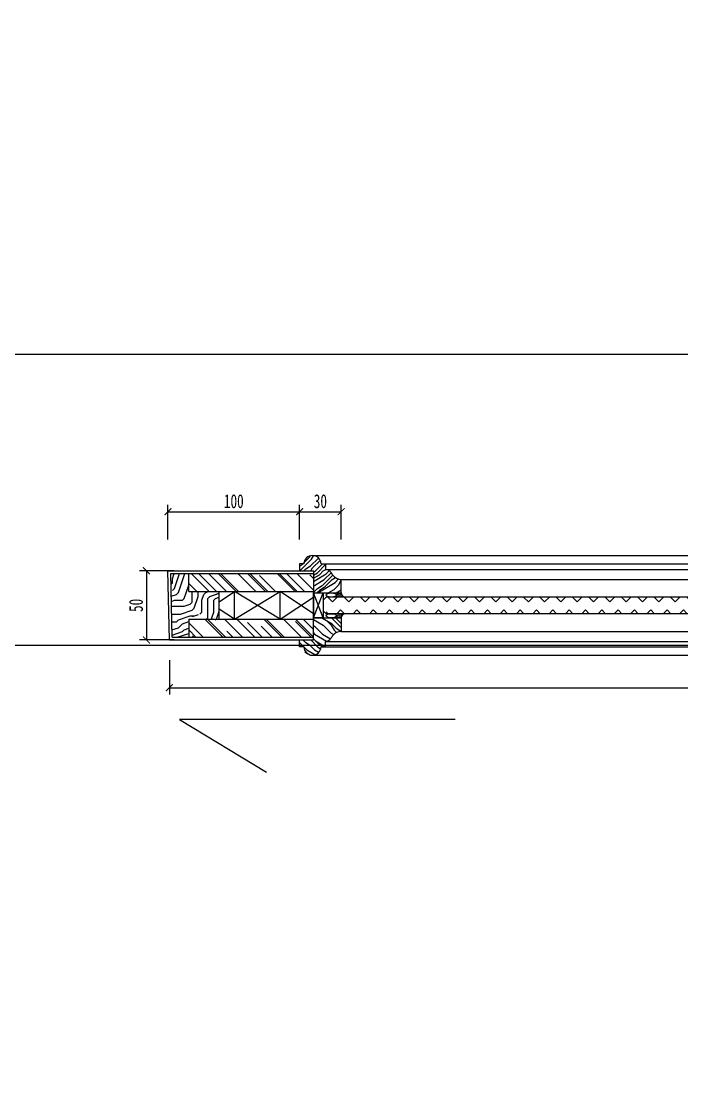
# Model space of a CAD drawing. Header units: millimetres. Extents: x 51249 to 2766742, y -599687 to -1280.
# Drawn here: x 78616 to 79092, y -129925 to -129155 of the extents above; entities that cross this region are included whole.
import ezdxf

# ---------------------------------------------------------------- set-up
doc = ezdxf.new("R2010")
doc.units = ezdxf.units.MM
doc.header["$LTSCALE"] = 10
doc.header["$PDMODE"] = 3
doc.linetypes.add('AUDIT_D_050706142524-0', pattern=[0])
for name, color, linetype in [('05', 8, 'Continuous'), ('1-LIGHT', 136, 'Continuous'), ('2-NORM', 3, 'Continuous'), ('8', 8, 'Continuous'), ('D-Detail(节点图层)', 134, 'Continuous'), ('HATCH', 9, 'Continuous'), ('IDT-HATCH', 250, 'AUDIT_D_050706142524-0'), ('IRC-18Norm', 30, 'Continuous'), ('P-门', 2, 'Continuous'), ('PM-WALL', 2, 'Continuous'), ('PUB_DIM', 8, 'Continuous'), ('W-尺寸', 5, 'Continuous')]:
    doc.layers.add(name, color=color, linetype=linetype)
doc.styles.add('DIM', font='SimSun.ttf', dxfattribs={"width": 0.7})
doc.dimstyles.new('25', dxfattribs={"dimscale": 25, "dimtxt": 2, "dimasz": 1, "dimexe": 1, "dimexo": 1, "dimgap": 0.5, "dimtad": 1, "dimdec": 0, "dimzin": 0, "dimdsep": 46, "dimtxsty": 'DIM', "dimblk": 'ARCHTICK', "dimcen": 0, "dimclrd": 5, "dimclre": 5, "dimclrt": 35, "dimadec": 0, "dimazin": 0, "dimtfac": 0.5, "dimtdec": 0, "dimtix": 1, "dimtmove": 2, "dimatfit": 2, "dimldrblk": 'A', "dimfxl": 0, "dimtolj": 1, "dimtzin": 0, "dimlwd": -1, "dimlwe": -1, "dimarcsym": 0})
doc.dimstyles.new('5', dxfattribs={"dimscale": 5, "dimtxt": 2, "dimasz": 1, "dimexe": 1, "dimexo": 1, "dimgap": 0.5, "dimtad": 1, "dimdec": 0, "dimrnd": 5, "dimzin": 0, "dimdsep": 46, "dimtxsty": 'DIM', "dimblk": 'ARCHTICK', "dimcen": 0, "dimclrd": 5, "dimclre": 5, "dimclrt": 35, "dimadec": 0, "dimazin": 0, "dimtfac": 0.5, "dimtdec": 0, "dimtix": 1, "dimtmove": 2, "dimatfit": 2, "dimldrblk": 'A', "dimfxl": 0, "dimtolj": 1, "dimtzin": 0, "dimlwd": -1, "dimlwe": -1, "dimarcsym": 0})

# ---------------------------------------------------------------- blocks, each defined once
blk = doc.blocks.new('A$C313A41CB')
at = {"ltscale": 0.15}
h = blk.add_hatch(dxfattribs=at)
h.set_pattern_fill('AR-SAND', color=251, scale=0.01, style=0)
h.set_pattern_definition([(37.50000000000001, (117.9757182648609, 46.99999954707164), (-0.01600031295984046, 0.4894132373293424), [0, -0.38608, 0, -0.4318, 0, -0.41275]), (7.499999999999999, (117.9757182648609, 46.99999954707164), (0.4495232831380027, 0.7168251005683542), [0, -0.20828, 0, -0.34798, 0, -0.13335]), (327.5, (117.6632982648589, 46.99999954707164), (0.790992370241458, 0.001437184678545762), [0, -0.1269999999999997, 0, -0.4571999999999993, 0, -0.5968999999999987]), (317.5, (117.6632982648589, 46.99999954707164), (0.7635564524722972, 0.2229293232572163), [0, -0.0635, 0, -0.29972, 0, -0.3429])])
h.paths.add_polyline_path([(117.9757182648609, 49.99999954708619), (119.0937650519627, 49.93384265211353), (120.418720211921, 49.65034685115097), (121.183839897305, 49.3074261649017), (121.4706432008825, 49.09450348276005), (121.6433838052617, 48.90164864544931), (121.7823883357632, 48.49999954708619), (121.7430784806929, 48.28498875381774), (121.5653652509354, 48.00076256690954), (121.2760956802231, 47.75253354517918), (120.9417464434082, 47.55977323843399), (120.5102847311646, 47.38083423816715), (120.2421978879138, 47.29485198305338), (119.9457352712197, 47.21649028608226), (119.5965319999959, 47.14276127675839), (119.3647719487344, 47.10342943621799), (119.0031857469876, 47.05567222683749), (118.6654824868747, 47.02482982756919), (118.0380402032461, 46.99999954708619), (128.0513051344897, 46.99999954707164), (127.1434057918523, 47.14067816191528), (126.3462678002106, 47.53163010779826), (125.9299847909278, 47.87867920352437), (125.6652879026806, 48.18150517821778), (125.429747696151, 48.54142606674577), (125.2213875995658, 49.00422510196222), (125.114606547897, 49.38697311081341), (125.066167155499, 49.70175259176176), (125.0513051344897, 49.99999954707164)])
h = blk.add_hatch(dxfattribs=at)
h.set_pattern_fill('AR-SAND', color=251, scale=0.01, style=0)
h.set_pattern_definition([(322.5, (117.9757182648609, 34.99999954710074), (-0.01600031295984046, -0.4894132373293424), [0, -0.38608, 0, -0.4318, 0, -0.41275]), (352.5, (117.9757182648609, 34.99999954710074), (0.4495232831380027, -0.7168251005683542), [0, -0.20828, 0, -0.34798, 0, -0.13335]), (32.50000000000002, (117.6632982648589, 34.99999954710074), (0.790992370241458, -0.001437184678545762), [0, -0.127, 0, -0.4572, 0, -0.5969]), (42.50000000000001, (117.6632982648589, 34.99999954710074), (0.7635564524722972, -0.2229293232572163), [0, -0.06349999999999999, 0, -0.2997199999999999, 0, -0.3428999999999999])])
h.paths.add_polyline_path([(117.9757182648609, 31.99999954708619), (119.0937650519627, 32.06615644205885), (120.418720211921, 32.34965224302141), (121.183839897305, 32.69257292927068), (121.4706432008825, 32.90549561141233), (121.6433838052617, 33.09835044872307), (121.7823883357632, 33.49999954708619), (121.7430784806929, 33.71501034035464), (121.5653652509354, 33.99923652726284), (121.2760956802231, 34.2474655489932), (120.9417464434082, 34.44022585573839), (120.5102847311646, 34.61916485600523), (120.2421978879138, 34.705147111119), (119.9457352712197, 34.78350880809012), (119.5965319999959, 34.85723781741399), (119.3647719487344, 34.89656965795439), (119.0031857469876, 34.94432686733489), (118.6654824868747, 34.97516926660319), (118.0380402032461, 34.99999954708619), (128.0513051344897, 34.99999954710074), (127.1434057918523, 34.85932093225711), (126.3462678002106, 34.46836898637412), (125.9299847909278, 34.12131989064801), (125.6652879026806, 33.8184939159546), (125.429747696151, 33.45857302742661), (125.2213875995658, 32.99577399221016), (125.114606547897, 32.61302598335897), (125.066167155499, 32.29824650241062), (125.0513051344897, 31.99999954710074)])
at = {"layer": '2-NORM'}
h = blk.add_hatch(dxfattribs=at)
h.set_pattern_fill('木纹01', color=251, scale=10, angle=225, style=0)
h.set_pattern_definition([(45.00000000000001, (-187106.4355044861, 57015.18512035388), (-2.5e-15, 56.5685424949238), [2, -38]), (45.00000000000001, (-187129.0629214842, 56998.21455760537), (-2.5e-15, 56.5685424949238), [4, -36]), (45.00000000000001, (-187112.0923587357, 57018.01354747858), (-2.5e-15, 56.5685424949238), [2, -38]), (45.00000000000001, (-187131.8913486088, 57003.87141185488), (-2.5e-15, 56.5685424949238), [2, -38]), (45.00000000000001, (-187116.3349994227, 57022.25618816569), (-2.5e-15, 56.5685424949238), [2, -38]), (45.00000000000001, (-187133.3055621712, 57008.11405254198), (-2.5e-15, 56.5685424949238), [2, -38]), (45.00000000000001, (-187119.1634265475, 57025.08461529047), (-2.5e-15, 56.5685424949238), [2, -38]), (45.00000000000001, (-187137.5482028584, 57012.35669322909), (-2.5e-15, 56.5685424949238), [2, -22, 2, -14]), (45.00000000000001, (-187140.3766299831, 57015.18512035388), (-2.5e-15, 56.5685424949238), [4, -20, 2, -14]), (45.00000000000001, (-187146.0334842326, 57018.01354747858), (-2.5e-15, 56.5685424949238), [2, -6, 2, -16, 2, -12]), (45.00000000000001, (-187150.2761249197, 57019.42776104098), (-2.5e-15, 56.5685424949238), [2, -8, 4, -26]), (45.00000000000001, (-187133.3055621712, 57039.22675091418), (-2.5e-15, 56.5685424949238), [2, -38]), (45.00000000000001, (-187153.1045520445, 57022.25618816569), (-2.5e-15, 56.5685424949238), [2, -10, 2, -26]), (90, (-187129.0629214842, 56992.55770335588), (-28.28427124800001, 28.28427124800001), [5.656839999999999, -50.91170248]), (90, (-187105.0212909238, 57016.59933391618), (-28.28427124800001, 28.28427124800001), [11.313708, -45.25483448]), (90, (-187119.1634265475, 57030.74146953998), (-28.28427124800001, 28.28427124800001), [2.828399999999999, -53.74014248]), (90, (-187146.0334842326, 57009.52826610437), (-28.28427124800001, 28.28427124800001), [8.48528, -48.08326248]), (90, (-187121.9918536723, 57033.56989666467), (-28.28427124800001, 28.28427124800001), [14.142136, -42.42640648]), (90, (-187126.2344943594, 57037.81253735187), (-28.28427124800001, 28.28427124800001), [8.48528, -48.08326248]), (7.016709298534877e-15, (-187134.7197757336, 57034.98411022707), (28.28427124800001, 28.284271248), [2.828399999999999, -53.74014248]), (7.016709298534877e-15, (-187121.9918536723, 57002.45719829248), (28.28427124800001, 28.284271248), [5.656839999999999, -50.91170248]), (7.016709298534877e-15, (-187131.8913486088, 57015.18512035388), (28.28427124800001, 28.284271248), [5.656839999999999, -50.91170248]), (7.016709298534877e-15, (-187117.7492129851, 57018.01354747858), (28.28427124800001, 28.284271248), [5.656839999999999, -50.91170248]), (7.016709298534877e-15, (-187130.4771350464, 57027.91304241518), (28.28427124800001, 28.284271248), [5.656839999999999, -50.91170248]), (7.016709298534877e-15, (-187131.8913486088, 57032.15568310229), (28.28427124800001, 28.284271248), [8.48528, -48.08326248]), (7.016709298534877e-15, (-187121.9918536723, 57008.11405254198), (28.28427124800001, 28.284271248), [8.48528, -48.08326248]), (7.016709298534877e-15, (-187119.1634265475, 57013.77090679148), (28.28427124800001, 28.284271248), [8.48528, -48.08326248]), (7.016709298534877e-15, (-187133.3055621712, 57019.42776104098), (28.28427124800001, 28.284271248), [8.48528, -48.08326248]), (7.016709298534877e-15, (-187131.8913486088, 57023.67040172809), (28.28427124800001, 28.284271248), [8.48528, -48.08326248]), (71.5650512000001, (-187133.3055621712, 56999.62877116777), (28.28427123614903, 28.2842712587801), [4.472135599999958, -84.97058319999935]), (71.5650512000001, (-187110.6781451733, 57019.42776104098), (28.28427123614903, 28.2842712587801), [17.88854399999984, -71.55417507999935]), (71.5650512000001, (-187114.9207858603, 57023.67040172809), (28.28427123614903, 28.2842712587801), [17.88854399999984, -71.55417507999935]), (71.5650512000001, (-187117.7492129851, 57026.49882885278), (28.28427123614903, 28.2842712587801), [17.88855999999983, -26.79999999999983, 8.944399999999918, -35.80975907999967]), (71.5650512000001, (-187119.1634265475, 57033.56989666467), (28.28427123614903, 28.2842712587801), [4.472135599999958, -84.97058319999935]), (71.5650512000001, (-187154.5187656069, 57018.01354747858), (28.28427123614903, 28.2842712587801), [4.472135599999958, -84.97058319999935]), (71.5650512000001, (-187131.8913486088, 57040.64096447658), (28.28427123614903, 28.2842712587801), [8.944271999999918, -80.49844707999935]), (18.43494880000001, (-187113.5065722981, 57008.11405254198), (28.28427125878011, 28.28427123614901), [8.944271999999996, -80.49844707999998]), (18.43494880000001, (-187130.4771350464, 57005.28562541716), (28.28427125878011, 28.28427123614901), [8.944271999999996, -80.49844707999998]), (18.43494880000001, (-187126.2344943594, 57001.04298473017), (28.28427125878011, 28.28427123614901), [4.472135599999997, -84.97044707999999]), (18.43494880000001, (-187131.8913486088, 57009.52826610437), (28.28427125878011, 28.28427123614901), [13.41640799999999, -76.02631107999997]), (18.43494880000001, (-187126.2344943594, 57015.18512035388), (28.28427125878011, 28.28427123614901), [8.944271999999996, -80.49844707999998]), (18.43494880000001, (-187124.820280797, 57019.42776104098), (28.28427125878011, 28.28427123614901), [8.944271999999996, -80.49844707999998]), (18.43494880000001, (-187136.133989296, 57013.77090679148), (28.28427125878011, 28.28427123614901), [4.472135599999997, -84.97044707999999]), (18.43494880000001, (-187137.5482028584, 57018.01354747858), (28.28427125878011, 28.28427123614901), [4.472135599999997, -84.97044707999999]), (18.43494880000001, (-187131.8913486088, 57034.98411022707), (28.28427125878011, 28.28427123614901), [4.472135599999997, -84.97044707999999]), (18.43494880000001, (-187123.4060672346, 57023.67040172809), (28.28427125878011, 28.28427123614901), [4.472135599999997, -84.97044707999999]), (18.43494880000001, (-187144.6192706702, 57019.42776104098), (28.28427125878011, 28.28427123614901), [13.41640799999999, -76.02631107999997]), (18.43494880000001, (-187148.8619113573, 57020.84197460338), (28.28427125878011, 28.28427123614901), [8.944271999999996, -80.49844707999998]), (18.43494880000001, (-187124.820280797, 57027.91304241518), (28.28427125878011, 28.28427123614901), [4.471999999999997, -40.24799999999998, 4.471999999999997, -40.25071907999999]), (18.43494880000001, (-187138.9624164207, 57025.08461529047), (28.28427125878011, 28.28427123614901), [8.944271999999996, -80.49844707999998]), (18.43494880000001, (-187140.3766299831, 57029.32725597758), (28.28427125878011, 28.28427123614901), [8.944271999999996, -80.49844707999998]), (18.43494880000001, (-187151.6903384821, 57023.67040172809), (28.28427125878011, 28.28427123614901), [8.944271999999996, -80.49844707999998]), (18.43494880000001, (-187143.2050571079, 57032.15568310229), (28.28427125878011, 28.28427123614901), [8.944271999999996, -80.49844707999998])])
h.paths.add_polyline_path([(36.99995685255271, 50.99117350579763), (14.9999568524654, 50.99117350540473), (14.99995685374597, 63.9911735561036), (1.999956852465402, 63.99117350507004), (2.999956852465402, 17.99117347144056), (14.99995685266913, 17.99999971257057), (14.99995706503978, 30.99999941673013), (36.99995604343712, 30.99999905715231)])
at = {"layer": '8'}
h = blk.add_hatch(dxfattribs=at)
h.set_pattern_fill('AR-RROOF', color=256, scale=15, angle=225, style=0)
h.set_pattern_definition([(315, (-204943.0501125373, -65153.79094363778), (12.72792206135786, -33.94112549695428), [225, -30, 75, -15]), (315, (-204934.2466331116, -65173.20102478133), (-24.71338200246984, -3.500178566873417), [45, -4.95, 90, -11.25]), (315, (-204946.7624231385, -65168.10985595681), (48.04790578162592, -62.2607520834755), [120, -21, 60, -15])])
h.paths.add_polyline_path([(14.99995685150498, 50.99117343546823), (14.99995685150498, 63.99117347560241), (104.9999590271909, 63.99117348430445), (104.9999590271909, 50.99117343360558)])
h.paths.add_polyline_path([(14.99995685150498, 18.00882547492802), (14.99995685150498, 30.99999768035195), (104.9999590270163, 30.99999934493098), (104.9999590270163, 18.00882546625508)])
at = {"layer": 'HATCH', "ltscale": 30}
h = blk.add_hatch(dxfattribs=at)
h.set_pattern_fill('ZIGZAG', color=251, scale=66.66666666666666, angle=-225, style=0)
h.set_pattern_definition([(225, (746.1245306255878, 44.21701994695468), (-11.78511301977579, -3.090105832729912e-15), [8.333333333333332, -8.333333333333332]), (135, (740.2319741156534, 38.32446343702031), (-3.090105832729912e-15, 11.78511301977579), [8.333333333333332, -8.333333333333332])])
h.paths.add_polyline_path([(114.2223847744608, 34.99999954708619), (114.2223847744608, 46.99999954708619), (738.0644981726655, 46.99999954708619), (738.0644981726655, 34.99999954708619)])
at = {"layer": 'IDT-HATCH'}
h = blk.add_hatch(dxfattribs=at)
h.set_pattern_fill('木纹02', color=8, scale=10, angle=404.9999999999999, style=0, pattern_type=2)
h.set_pattern_definition([(44.99999999999999, (-54419.99803514418, 123253.4964816219), (-28.2842712474619, 28.2842712474619), [8, -12, 4, -16]), (44.99999999999999, (-54400.90615205211, 123274.0025782763), (-28.2842712474619, 28.2842712474619), [8, -32]), (44.99999999999999, (-54405.14879273926, 123272.5883647139), (-28.2842712474619, 28.2842712474619), [4, -36]), (44.99999999999999, (-54421.4122487065, 123257.739122309), (-28.2842712474619, 28.2842712474619), [2, -28, 2, -8]), (44.99999999999999, (-54412.92696733231, 123269.052830808), (-28.2842712474619, 28.2842712474619), [8, -12, 2, -18]), (44.99999999999999, (-54420.70514192531, 123262.6888697773), (-28.2842712474619, 28.2842712474619), [6, -34]), (44.99999999999999, (-54414.34118089464, 123270.4670443704), (-28.2842712474619, 28.2842712474619), [12, -28]), (44.99999999999999, (-54423.53356905008, 123262.6888697773), (-28.2842712474619, 28.2842712474619), [8, -32]), (44.99999999999999, (-54412.92696733231, 123274.7096850575), (-28.2842712474619, 28.2842712474619), [20, -20]), (44.99999999999999, (-54422.82646226889, 123267.6386172456), (-28.2842712474619, 28.2842712474619), [4, -12, 8, -16]), (44.99999999999999, (-54403.73457917687, 123288.1447139), (-28.2842712474619, 28.2842712474619), [8, -32]), (44.99999999999999, (-54410.09854020755, 123283.1949664317), (-28.2842712474619, 28.2842712474619), [4, -36]), (44.99999999999999, (-54416.46250123822, 123278.2452189634), (-28.2842712474619, 28.2842712474619), [4, -36]), (44.99999999999999, (-54431.31174364313, 123264.8101901208), (-28.2842712474619, 28.2842712474619), [8, -32]), (44.99999999999999, (-54417.8767148006, 123279.6594325258), (-28.2842712474619, 28.2842712474619), [8, -32]), (44.99999999999999, (-54419.29092836299, 123281.0736460881), (-28.2842712474619, 28.2842712474619), [8, -8, 8, -16]), (44.99999999999999, (-54426.36199617485, 123276.831005401), (-28.2842712474619, 28.2842712474619), [4, -20, 8, -8]), (44.99999999999999, (-54421.4122487065, 123283.1949664317), (-28.2842712474619, 28.2842712474619), [12, -28]), (44.99999999999999, (-54422.82646226889, 123284.6091799941), (-28.2842712474619, 28.2842712474619), [8, -32]), (44.99999999999999, (-54434.8472775491, 123274.0025782763), (-28.2842712474619, 28.2842712474619), [12, -16, 4, -8]), (44.99999999999999, (-54436.26149111142, 123275.4167918387), (-28.2842712474619, 28.2842712474619), [20, -20]), (44.99999999999999, (-54419.99803514418, 123293.0944613683), (-28.2842712474619, 28.2842712474619), [4, -36]), (44.99999999999999, (-54429.19042329956, 123285.3162867753), (-28.2842712474619, 28.2842712474619), [8, -32]), (44.99999999999999, (-54435.55438433023, 123280.366539307), (-28.2842712474619, 28.2842712474619), [4, -16, 4, -16]), (44.99999999999999, (-54439.08991823619, 123278.2452189634), (-28.2842712474619, 28.2842712474619), [4, -12, 8, -16]), (44.99999999999999, (-54434.1401707679, 123284.6091799941), (-28.2842712474619, 28.2842712474619), [4, -20, 4, -12]), (44.99999999999999, (-54429.19042329956, 123290.9731410248), (-28.2842712474619, 28.2842712474619), [12, -28]), (44.99999999999999, (-54441.91834536096, 123281.0736460881), (-28.2842712474619, 28.2842712474619), [8, -32]), (44.99999999999999, (-54428.48331651837, 123295.9228884931), (-28.2842712474619, 28.2842712474619), [4, -36]), (44.99999999999999, (-54423.53356905008, 123302.2868495237), (-28.2842712474619, 28.2842712474619), [4, -36]), (59.03624347000002, (-54402.32036561449, 123275.4167918387), (28.28427124768914, 28.28427124562037), [4.119999999999999, -160.80422104]), (59.03624347000002, (-54405.85589952039, 123284.6091799941), (28.28427124768914, 28.28427124562037), [4.119999999999999, -160.80422104]), (59.03624347000002, (-54425.65488939366, 123298.7513156178), (28.28427124768914, 28.28427124562037), [4.119999999999999, -160.80422104]), (59.03624347000002, (-54423.53356905008, 123279.6594325258), (28.28427124768914, 28.28427124562037), [4.119999999999999, -160.80422104]), (59.03624347000002, (-54422.1193554877, 123289.5589274624), (28.28427124768914, 28.28427124562037), [4.119999999999999, -160.80422104]), (59.03624347000002, (-54417.16960801941, 123290.2660342436), (28.28427124768914, 28.28427124562037), [4.119999999999999, -160.80422104]), (59.03624347000002, (-54436.26149111142, 123281.0736460881), (28.28427124768914, 28.28427124562037), [4.119999999999999, -160.80422104]), (59.03624347000002, (-54423.53356905008, 123290.9731410248), (28.28427124768914, 28.28427124562037), [4.119999999999999, -160.80422104]), (59.03624347000002, (-54407.27011308278, 123286.0233935564), (28.28427124768914, 28.28427124562037), [8.239999999999998, -156.68422104]), (59.03624347000002, (-54412.21986055112, 123285.3162867753), (28.28427124768914, 28.28427124562037), [8.239999999999998, -156.68422104]), (59.03624347000002, (-54413.63407411345, 123286.7305003376), (28.28427124768914, 28.28427124562037), [8.239999999999998, -156.68422104]), (210.96375653, (-54412.92696733231, 123269.052830808), (-28.28427124562037, -28.28427124768914), [4.119999999999999, -8.239999999999998, 4.119999999999999, -148.44422104]), (210.96375653, (-54422.82646226889, 123267.6386172456), (-28.28427124562037, -28.28427124768914), [4.119999999999999, -160.80422104]), (210.96375653, (-54435.55438433023, 123280.366539307), (-28.28427124562037, -28.28427124768914), [8.239999999999998, -156.68422104]), (239.03624347, (-54400.90615205211, 123274.0025782763), (-28.28427124768914, -28.28427124562037), [4.119999999999989, -160.8042210399996]), (30.96375653, (-54395.24929780263, 123279.6594325258), (28.28427124562038, 28.28427124768913), [4.119999999999997, -160.8042210399999]), (30.96375653, (-54413.63407411345, 123281.0736460881), (28.28427124562038, 28.28427124768913), [4.119999999999997, -160.8042210399999]), (30.96375653, (-54412.92696733231, 123291.6802478059), (28.28427124562038, 28.28427124768913), [4.119999999999997, -160.8042210399999]), (30.96375653, (-54426.36199617485, 123282.4878596505), (28.28427124562038, 28.28427124768913), [4.119999999999997, -160.8042210399999]), (30.96375653, (-54432.72595720552, 123283.1949664317), (28.28427124562038, 28.28427124768913), [4.119999999999997, -160.8042210399999]), (30.96375653, (-54431.31174364313, 123287.4376071188), (28.28427124562038, 28.28427124768913), [4.119999999999997, -160.8042210399999]), (30.96375653, (-54426.36199617485, 123282.4878596505), (28.28427124562038, 28.28427124768913), [4.119999999999997, -160.8042210399999]), (30.96375653, (-54422.1193554877, 123295.2157817119), (28.28427124562038, 28.28427124768913), [16.47999999999999, -148.4442210399999]), (30.96375653, (-54419.99803514418, 123259.1533358714), (28.28427124562038, 28.28427124768913), [16.47999999999999, -148.4442210399999]), (30.96375653, (-54419.29092836299, 123264.1030833397), (28.28427124562038, 28.28427124768913), [16.47999999999999, -148.4442210399999]), (30.96375653, (-54417.8767148006, 123268.3457240268), (28.28427124562038, 28.28427124768913), [4.119999999999997, -8.239999999999995, 8.239999999999995, -144.3242210399999]), (30.96375653, (-54419.99803514418, 123270.4670443704), (28.28427124562038, 28.28427124768913), [8.239999999999995, -8.239999999999995, 8.239999999999995, -140.2042210399999]), (30.96375653, (-54425.65488939366, 123270.4670443704), (28.28427124562038, 28.28427124768913), [16.47999999999999, -148.4442210399999]), (30.96375653, (-54430.60463686194, 123269.7599375892), (28.28427124562038, 28.28427124768913), [16.47999999999999, -148.4442210399999]), (30.96375653, (-54432.01885042433, 123271.1741511515), (28.28427124562038, 28.28427124768913), [16.47999999999999, -148.4442210399999]), (30.96375653, (-54420.70514192531, 123299.458422399), (28.28427124562038, 28.28427124768913), [4.119999999999997, -160.8042210399999]), (30.96376753, (-54420.70514192531, 123305.1152766485), (28.2842658154296, 28.28427667787887), [8.24, -156.68422104]), (30.96376753, (-54436.26149111142, 123286.7305003376), (28.2842658154296, 28.28427667787887), [8.24, -156.68422104]), (30.96375753000008, (-54414.34118089464, 123259.1533358714), (28.28427075196671, 28.2842717413428), [16.48, -148.44422104]), (30.96375753000008, (-54417.16960801941, 123295.9228884931), (28.28427075196671, 28.2842717413428), [12.36, -152.56422104]), (30.96375753000008, (-54412.21986055112, 123296.6299952743), (28.28427075196671, 28.2842717413428), [24.72, -140.20422104])])
edge = h.paths.add_edge_path()
edge.add_arc((200.1037246590131, 120.8468212336884), 99.75466131226533, 214.1003943902457, 215.5970505584665, ccw=False)
edge.add_arc((113.3593345119007, 61.86144452197186), 5.148733575732281, 396.4428622545127, 445.0756328843055)
edge.add_line((113.8013051358575, 66.99117350130109), (113.8013051358575, 70.99117350127199))
edge.add_line((113.8013051358575, 70.99117350127199), (110.0513051358575, 70.99117350127199))
edge.add_arc((103.8013051358575, 70.73596516792895), 6.255208333333729, 362.3382786559036, 537.6617213440963)
edge.add_line((97.55130513585755, 70.99117350127199), (95.05130513585755, 70.99117350127199))
edge.add_line((95.05130513585755, 70.99117350127199), (95.05130513585755, 65.99117350127199))
edge.add_line((95.05130513585755, 65.99117350127199), (105.0513051358575, 65.99117350127199))
edge.add_line((105.0513051358575, 65.99117350127199), (105.0513051344897, 49.99999954708619))
edge.add_line((105.0513051344897, 49.99999954708619), (125.0513051344897, 49.99999954801751))
edge.add_line((125.0513051344897, 49.99999954801751), (125.0513051358867, 59.77922802853573))
edge.add_arc((125.3816231704404, 68.06551061428036), 8.292863745098321, 219.5813817655863, 267.7172135081729, ccw=False)
h = blk.add_hatch(dxfattribs=at)
h.set_pattern_fill('木纹02', color=8, scale=10, angle=404.9999999999999, style=0, pattern_type=2)
h.set_pattern_definition([(315.0000000000001, (-54419.99803514415, -123171.505325409), (-28.28427124746189, -28.28427124746191), [8, -12, 4, -16]), (315.0000000000001, (-54400.90615205211, -123192.0114220634), (-28.28427124746189, -28.28427124746191), [8, -32]), (315.0000000000001, (-54405.14879273923, -123190.597208501), (-28.28427124746189, -28.28427124746191), [4, -36]), (315.0000000000001, (-54421.4122487065, -123175.7479660961), (-28.28427124746189, -28.28427124746191), [2, -28, 2, -8]), (315.0000000000001, (-54412.92696733229, -123187.0616745951), (-28.28427124746189, -28.28427124746191), [8, -12, 2, -18]), (315.0000000000001, (-54420.70514192531, -123180.6977135644), (-28.28427124746189, -28.28427124746191), [6, -34]), (315.0000000000001, (-54414.34118089464, -123188.4758881575), (-28.28427124746189, -28.28427124746191), [12, -28]), (315.0000000000001, (-54423.53356905008, -123180.6977135644), (-28.28427124746189, -28.28427124746191), [8, -32]), (315.0000000000001, (-54412.92696733229, -123192.7185288446), (-28.28427124746189, -28.28427124746191), [20, -20]), (315.0000000000001, (-54422.82646226889, -123185.6474610327), (-28.28427124746189, -28.28427124746191), [4, -12, 8, -16]), (315.0000000000001, (-54403.73457917685, -123206.1535576871), (-28.28427124746189, -28.28427124746191), [8, -32]), (315.0000000000001, (-54410.09854020752, -123201.2038102188), (-28.28427124746189, -28.28427124746191), [4, -36]), (315.0000000000001, (-54416.46250123822, -123196.2540627506), (-28.28427124746189, -28.28427124746191), [4, -36]), (315.0000000000001, (-54431.31174364313, -123182.819033908), (-28.28427124746189, -28.28427124746191), [8, -32]), (315.0000000000001, (-54417.87671480057, -123197.6682763129), (-28.28427124746189, -28.28427124746191), [8, -32]), (315.0000000000001, (-54419.29092836296, -123199.0824898753), (-28.28427124746189, -28.28427124746191), [8, -8, 8, -16]), (315.0000000000001, (-54426.36199617482, -123194.8398491882), (-28.28427124746189, -28.28427124746191), [4, -20, 8, -8]), (315.0000000000001, (-54421.4122487065, -123201.2038102188), (-28.28427124746189, -28.28427124746191), [12, -28]), (315.0000000000001, (-54422.82646226889, -123202.6180237812), (-28.28427124746189, -28.28427124746191), [8, -32]), (315.0000000000001, (-54434.84727754907, -123192.0114220634), (-28.28427124746189, -28.28427124746191), [12, -16, 4, -8]), (315.0000000000001, (-54436.26149111142, -123193.4256356258), (-28.28427124746189, -28.28427124746191), [20, -20]), (315.0000000000001, (-54419.99803514415, -123211.1033051555), (-28.28427124746189, -28.28427124746191), [4, -36]), (315.0000000000001, (-54429.19042329956, -123203.3251305624), (-28.28427124746189, -28.28427124746191), [8, -32]), (315.0000000000001, (-54435.55438433023, -123198.3753830941), (-28.28427124746189, -28.28427124746191), [4, -16, 4, -16]), (315.0000000000001, (-54439.08991823616, -123196.2540627506), (-28.28427124746189, -28.28427124746191), [4, -12, 8, -16]), (315.0000000000001, (-54434.14017076787, -123202.6180237812), (-28.28427124746189, -28.28427124746191), [4, -20, 4, -12]), (315.0000000000001, (-54429.19042329956, -123208.9819848119), (-28.28427124746189, -28.28427124746191), [12, -28]), (315.0000000000001, (-54441.91834536093, -123199.0824898753), (-28.28427124746189, -28.28427124746191), [8, -32]), (315.0000000000001, (-54428.48331651837, -123213.9317322802), (-28.28427124746189, -28.28427124746191), [4, -36]), (315.0000000000001, (-54423.53356905008, -123220.2956933109), (-28.28427124746189, -28.28427124746191), [4, -36]), (300.96375653, (-54402.32036561446, -123193.4256356258), (28.28427124768915, -28.28427124562037), [4.119999999999999, -160.80422104]), (300.96375653, (-54405.85589952039, -123202.6180237812), (28.28427124768915, -28.28427124562037), [4.119999999999999, -160.80422104]), (300.96375653, (-54425.65488939363, -123216.7601594049), (28.28427124768915, -28.28427124562037), [4.119999999999999, -160.80422104]), (300.96375653, (-54423.53356905008, -123197.6682763129), (28.28427124768915, -28.28427124562037), [4.119999999999999, -160.80422104]), (300.96375653, (-54422.1193554877, -123207.5677712495), (28.28427124768915, -28.28427124562037), [4.119999999999999, -160.80422104]), (300.96375653, (-54417.16960801938, -123208.2748780307), (28.28427124768915, -28.28427124562037), [4.119999999999999, -160.80422104]), (300.96375653, (-54436.26149111142, -123199.0824898753), (28.28427124768915, -28.28427124562037), [4.119999999999999, -160.80422104]), (300.96375653, (-54423.53356905008, -123208.9819848119), (28.28427124768915, -28.28427124562037), [4.119999999999999, -160.80422104]), (300.96375653, (-54407.27011308278, -123204.0322373435), (28.28427124768915, -28.28427124562037), [8.239999999999998, -156.68422104]), (300.96375653, (-54412.21986055109, -123203.3251305624), (28.28427124768915, -28.28427124562037), [8.239999999999998, -156.68422104]), (300.96375653, (-54413.63407411345, -123204.7393441247), (28.28427124768915, -28.28427124562037), [8.239999999999998, -156.68422104]), (149.03624347, (-54412.92696733229, -123187.0616745951), (-28.28427124562037, 28.28427124768914), [4.119999999999991, -8.239999999999982, 4.119999999999991, -148.4442210399997]), (149.03624347, (-54422.82646226889, -123185.6474610327), (-28.28427124562037, 28.28427124768914), [4.119999999999991, -160.8042210399997]), (149.03624347, (-54435.55438433023, -123198.3753830941), (-28.28427124562037, 28.28427124768914), [8.239999999999982, -156.6842210399997]), (120.96375653, (-54400.90615205211, -123192.0114220634), (-28.28427124768915, 28.28427124562037), [4.119999999999989, -160.8042210399996]), (329.03624347, (-54395.2492978026, -123197.6682763129), (28.28427124562039, -28.28427124768913), [4.12, -160.80422104]), (329.03624347, (-54413.63407411345, -123199.0824898753), (28.28427124562039, -28.28427124768913), [4.12, -160.80422104]), (329.03624347, (-54412.92696733229, -123209.6890915931), (28.28427124562039, -28.28427124768913), [4.12, -160.80422104]), (329.03624347, (-54426.36199617482, -123200.4967034376), (28.28427124562039, -28.28427124768913), [4.12, -160.80422104]), (329.03624347, (-54432.72595720549, -123201.2038102188), (28.28427124562039, -28.28427124768913), [4.12, -160.80422104]), (329.03624347, (-54431.31174364313, -123205.4464509059), (28.28427124562039, -28.28427124768913), [4.12, -160.80422104]), (329.03624347, (-54426.36199617482, -123200.4967034376), (28.28427124562039, -28.28427124768913), [4.12, -160.80422104]), (329.03624347, (-54422.1193554877, -123213.224625499), (28.28427124562039, -28.28427124768913), [16.48, -148.44422104]), (329.03624347, (-54419.99803514415, -123177.1621796585), (28.28427124562039, -28.28427124768913), [16.48, -148.44422104]), (329.03624347, (-54419.29092836296, -123182.1119271268), (28.28427124562039, -28.28427124768913), [16.48, -148.44422104]), (329.03624347, (-54417.87671480057, -123186.3545678139), (28.28427124562039, -28.28427124768913), [4.12, -8.24, 8.24, -144.32422104]), (329.03624347, (-54419.99803514415, -123188.4758881575), (28.28427124562039, -28.28427124768913), [8.24, -8.24, 8.24, -140.20422104]), (329.03624347, (-54425.65488939363, -123188.4758881575), (28.28427124562039, -28.28427124768913), [16.48, -148.44422104]), (329.03624347, (-54430.60463686194, -123187.7687813763), (28.28427124562039, -28.28427124768913), [16.48, -148.44422104]), (329.03624347, (-54432.0188504243, -123189.1829949386), (28.28427124562039, -28.28427124768913), [16.48, -148.44422104]), (329.03624347, (-54420.70514192531, -123217.4672661861), (28.28427124562039, -28.28427124768913), [4.12, -160.80422104]), (329.03623247, (-54420.70514192531, -123223.1241204356), (28.2842658154296, -28.28427667787887), [8.24, -156.68422104]), (329.03623247, (-54436.26149111142, -123204.7393441247), (28.2842658154296, -28.28427667787887), [8.24, -156.68422104]), (329.0362424699999, (-54414.34118089464, -123177.1621796585), (28.28427075196671, -28.2842717413428), [16.48, -148.44422104]), (329.0362424699999, (-54417.16960801938, -123213.9317322802), (28.28427075196671, -28.2842717413428), [12.36, -152.56422104]), (329.0362424699999, (-54412.21986055109, -123214.6388390614), (28.28427075196671, -28.2842717413428), [24.72, -140.20422104])])
edge = h.paths.add_edge_path()
edge.add_arc((200.1037246590131, -38.85566502025176), 99.75466131193498, 504.4029494417986, 505.8996056100195)
edge.add_arc((113.3593345119152, 20.12971169091179), 5.148733575740926, 274.9243671155192, 323.55713774535707, ccw=False)
edge.add_line((113.8013051358575, 14.99998271156801), (113.8013051358575, 10.99998271159711))
edge.add_line((113.8013051358575, 10.99998271159711), (110.0513051358575, 10.99998271159711))
edge.add_arc((103.8013051358575, 11.25519104494015), 6.255208333333729, 182.3382786559036, 357.66172134409635, ccw=False)
edge.add_line((97.55130513585755, 10.99998271159711), (95.05130513585755, 10.99998271159711))
edge.add_line((95.05130513585755, 10.99998271159711), (95.05130513585755, 15.99998271159711))
edge.add_line((95.05130513585755, 15.99998271159711), (105.0513051358575, 15.99998271159711))
edge.add_line((105.0513051358575, 15.99998271159711), (105.0513051344897, 31.99999954708619))
edge.add_line((105.0513051344897, 31.99999954708619), (125.0513051344897, 31.99999954708619))
edge.add_line((125.0513051344897, 31.99999954708619), (125.0513051358867, 22.21192818433337))
edge.add_arc((125.3816231704404, 13.92564559858874), 8.292863745098321, 452.2827864918271, 500.4186182344137)
at = {"layer": '05'}
for p, q in [((103.8013051358575, 76.99117350125744, 2.4607251489e-06), (746.3013286386558, 76.99117350125744, 6.123621638460264e-06)), ((113.8013051358575, 70.99117350127199, 2.4607251489e-06), (736.3013286400237, 70.99117350127199, 6.123621638460264e-06)), ((1.999956852465402, 63.99117347192077, 3.301965141027287e-08), (105.0513051358575, 63.99117350090819, 2.179291054149342e-06)), ((2.999956852465402, 17.99117347144056, 9.357754700000023e-09), (1.999956852465402, 63.99117347190622, 9.357754700000023e-09)), ((113.8013051358575, 66.99117350128654, 2.4607251489e-06), (736.3013286400237, 66.99117350128654, 6.123621638460264e-06)), ((125.0513051358867, 59.779228028332, 2.4607251489e-06), (725.0513286349014, 59.779228028332, 6.123621638460264e-06)), ((2.999578599148663, 18.00857312396693, 6.187500738440712e-08), (105.0513051363232, 17.99998271159711, 2.4607251489e-06)), ((125.0513051358867, 22.2119281845371, 2.4607251489e-06), (725.0513286349014, 22.2119281845371, 6.123621638460264e-06)), ((113.8013051358575, 14.99998271159711, 2.4607251489e-06), (736.3013286400237, 14.99998271158256, 6.123621638460264e-06)), ((113.8013051358575, 10.99998271159711, 2.4607251489e-06), (736.3013286400237, 10.99998271159711, 6.123621638460264e-06)), ((103.8013051358575, 4.999982711611665, 2.4607251489e-06), (746.3013286386558, 4.999982711611665, 6.123621638460264e-06))]:
    blk.add_line(p, q, dxfattribs=at)
at = {"layer": '1-LIGHT', "color": 8}
for p, q in [((36.99995685255271, 43.63242581114173, 6.969867744000001e-06), (48.05131967921625, 51.00000102860213, 6.969867744000001e-06)), ((48.05131967921625, 31.00000102778722, 6.969867744000001e-06), (81.0513196788088, 51.00000102845661, 6.969867744000001e-06)), ((81.05131967933266, 31.00000102845661, 6.969867744000001e-06), (48.05131967872148, 51.00000102778722, 6.969867744000001e-06)), ((48.05131967872148, 31.0000010283984, 6.969867744000001e-06), (48.05131967921625, 51.00000102845661, 6.969867744000001e-06)), ((105.0513051358575, 35.00001072365558, 6.969867744000001e-06), (81.05131967974012, 51.00000102845661, 6.969867744000001e-06)), ((81.05131967933266, 31.0000010283984, 6.969867744000001e-06), (81.05131967974012, 51.00000102845661, 6.969867744000001e-06)), ((81.05131967933266, 31.00000102845661, 6.969867744000001e-06), (105.0513051358575, 46.99999133210804, 6.969867744000001e-06)), ((111.9823847742373, 31.99999954708619, 2.4607251489e-06), (105.0513051344897, 49.99999954708619, 2.4607251489e-06)), ((105.0513051344897, 31.99999954708619, 2.4607251489e-06), (111.9823847742373, 49.99999954708619, 2.4607251489e-06)), ((48.05131967872148, 31.00000102860213, 6.969867744000001e-06), (36.99995685255271, 38.36757624638267, 6.969867744000001e-06))]:
    blk.add_line(p, q, dxfattribs=at)
at = {"layer": '2-NORM', "color": 134}
for p, q in [((14.9999568524654, 50.99117352056783, 5.0844784077e-06), (14.99995685150498, 63.99117347558786, 3.03773297039204e-07)), ((14.9999568524654, 50.99117352056783, 5.0844784077e-06), (105.0513051358575, 50.99117352056783, 2.460725148899676e-06)), ((36.99995685255271, 30.99999954728992, 9.357754700000023e-09), (36.99995685255271, 50.99999954736268, 9.357754700000023e-09)), ((105.0513051344897, 49.99999954708619, 2.4607251489e-06), (105.0513051358575, 31.99999954708619, 2.4607251489e-06)), ((14.99995685255271, 30.99998622554995, 5.1071643558e-06), (14.99995708500501, 18.00882561902108, 3.037733018894909e-07)), ((14.99995685255271, 30.99998622554995, 5.1071643558e-06), (105.0513051358575, 30.99998622554995, 2.460725148899893e-06))]:
    blk.add_line(p, q, dxfattribs=at)
at = {"layer": '2-NORM', "color": 134, "elevation": 6.123621638460264e-06}
blk.add_lwpolyline([(105.0513051344897, 49.99999954708619), (111.9823847742373, 49.99999954708619), (111.9823847742373, 31.99999954708619), (105.0513051344897, 31.99999954708619)], close=True, dxfattribs=at)
at = {"layer": '2-NORM', "color": 134}
for centre, start, end in [((128.0513051344897, 49.99999954707164, 2.4607251489e-06), 180, 270), ((128.0513051344897, 31.99999954710074, 2.4607251489e-06), 90, 180)]:
    blk.add_arc(centre, 3.000000000000002, start, end, dxfattribs=at)
at = {"layer": 'IRC-18Norm', "color": 2}
for p, q in [((110.551305203684, 70.99117350127199, 2.4607251489e-06), (113.8013051358575, 70.99117350127199, 2.4607251489e-06)), ((113.8013051358575, 70.99117350127199, 2.4607251489e-06), (113.8013051358575, 66.99117350127199, 2.4607251489e-06)), ((-4.314753459766507e-05, 65.99117347138235, -8.634755599999794e-09), (105.0513051358575, 65.99117350090819, 2.179291054159062e-06)), ((0.9999568524654023, 16.00882562325569, -8.634755599999794e-09), (105.0513051358575, 15.99998271159711, 2.4607251489e-06)), ((110.551305203684, 10.99998271159711, 2.4607251489e-06), (113.8013051358575, 10.99998271159711, 2.4607251489e-06)), ((113.8013051358575, 10.99998271159711, 2.4607251489e-06), (113.8013051358575, 14.99998271159711, 2.4607251489e-06))]:
    blk.add_line(p, q, dxfattribs=at)
at = {"layer": 'IRC-18Norm', "color": 1}
for p, q in [((114.2223847744608, 46.99999954708619, 2.460864629723212e-06), (111.9823847742373, 44.86147368495585, 2.4607251489e-06)), ((735.8802490000671, 46.99999954708619, 6.010719644274351e-06), (114.2223847744608, 46.99999954708619, 2.460864629723212e-06)), ((114.2223847744608, 34.99999954708619, 2.460864629723212e-06), (111.9823847742373, 37.13852540921653, 2.4607251489e-06)), ((735.880249000038, 34.99999954708619, 6.010719644274351e-06), (114.2223847744608, 34.99999954708619, 2.460864629723212e-06))]:
    blk.add_line(p, q, dxfattribs=at)
at = {"layer": 'IRC-18Norm', "color": 2, "elevation": 2.4607251489e-06}
for points in [[(98.05130513585755, 70.99117350127199), (95.05130513585755, 70.99117350127199), (95.05130513585755, 65.99117350127199), (105.0513051358575, 65.99117350127199), (105.0513051344897, 49.99999954708619), (125.0513051344897, 49.99999954708619), (125.0513051358867, 59.77922802853573)], [(98.05130513585755, 10.99998271159711), (95.05130513585755, 10.99998271159711), (95.05130513585755, 15.99998271159711), (105.0513051358575, 15.99998271159711), (105.0513051358575, 31.99999954708619), (125.0513051358575, 31.99999954708619), (125.0513051358867, 22.21192818433337)]]:
    blk.add_lwpolyline(points, dxfattribs=at)
at = {"layer": 'IRC-18Norm', "color": 2}
for centre, radius, start, end in [((104.3013051358575, 70.73596516792895, 2.4607251489e-06), 6.255208333333729, 2.338278630780417, 177.6617213441935), ((113.3593345119152, 61.86144452195731, 2.4607251489e-06), 5.14873357572751, 36.44286224368542, 85.07563288349951), ((200.1037246588967, 120.8468212333973, 2.4607251489e-06), 99.75466131199964, 214.1003943903052, 215.5970505600948), ((125.3816231704259, 68.06551061428036, 2.4607251489e-06), 8.292863745096879, 219.5813817666027, 267.7172135436019), ((113.3593345119152, 20.12971169091179, 2.4607251489e-06), 5.14873357572751, 274.9243671165005, 323.5571377563146), ((200.1037246588967, -38.85566502052825, 2.4607251489e-06), 99.75466131199964, 144.4029494399052, 145.8996056096948), ((125.3816231704259, 13.92564559858874, 2.4607251489e-06), 8.292863745096879, 92.28278645639814, 140.4186182333973), ((104.3013051358575, 11.25519104494015, 2.4607251489e-06), 6.255208333333729, 182.3382786558065, 357.6617213692196)]:
    blk.add_arc(centre, radius, start, end, dxfattribs=at)
at = {"layer": 'PM-WALL', "color": 2}
blk.add_line((0.9999568524654023, 15.9999859015079, 9.357754700000023e-09), (-4.314753459766507e-05, 65.99117347146966), dxfattribs=at)
at = {"layer": 'PUB_DIM', "ltscale": 30}
for centre, major_axis, ratio in [((117.9757182648609, 48.49999954708619, 2.404274151807043e-06), (3.806670070902328, 2.330913158870281e-16), 0.3940451817628743), ((117.9757182648609, 33.49932712927694, 2.234921160528173e-06), (3.806670070902328, -2.330913158870281e-16), 0.3938685397642949)]:
    blk.add_ellipse(centre, major_axis=major_axis, ratio=ratio, dxfattribs=at)
blk = doc.blocks.new('_ArchTick')
at = {"color": 0, "linetype": 'ByBlock', "const_width": 0.15}
blk.add_lwpolyline([(-0.5, -0.5), (0.5, 0.5)], dxfattribs=at)
blk = doc.blocks.new('*D992')
at = {"color": 5, "ltscale": 0.15}
for p, q in [((78721.42247169383, -129529.2953065005), (78721.42247169383, -129504.2953065005)), ((78816.47381997723, -129529.2953065005), (78816.47381997723, -129504.2953065005)), ((78721.42247169383, -129509.2953065005), (78816.47381997723, -129509.2953065005))]:
    blk.add_line(p, q, dxfattribs=at)
at = {"layer": 'Defpoints', "color": 0, "ltscale": 0.15}
for p in [(78816.47381997723, -129509.2953065005), (78721.42247169383, -129551.9717780569, -3.654261733959012e-06), (78816.47381997723, -129551.9717780271, -1.193536585059012e-06)]:
    blk.add_point(p, dxfattribs=at)
at = {"color": 5, "ltscale": 0.15, "xscale": 5, "yscale": 5, "zscale": 5, "rotation": 180}
blk.add_blockref('_ArchTick', (78721.42247169383, -129509.2953065005), dxfattribs=at)
at = {"color": 5, "ltscale": 0.15, "xscale": 5, "yscale": 5, "zscale": 5}
blk.add_blockref('_ArchTick', (78816.47381997723, -129509.2953065005), dxfattribs=at)
at = {"color": 35, "ltscale": 0.15, "insert": (78768.94814583553, -129501.7953065005), "char_height": 10, "attachment_point": 5, "style": 'DIM'}
blk.add_mtext('\\A1;100', dxfattribs=at)
blk = doc.blocks.new('A')
for p, q in [((-1.435067392276324, 1.147654099946521), (-1.089590771724033, 1.437450103912852)), ((-1.089590771724033, 1.437450103912852), (0, 0)), ((-1.435067392276324, 1.147654099946521), (-0.3688396396728422, 0)), ((-0.3688396396728422, 3.637978807091713e-12), (-2.127066897330224, 0)), ((-1.435067392276324, -1.147654099946521), (-0.3688396396728422, 0)), ((-1.089590771724033, -1.437450103912852), (0, 0)), ((-1.435067392276324, -1.147654099946521), (-1.089590771724033, -1.437450103912852))]:
    blk.add_line(p, q)
for points in [[(-1.435067392276324, 1.147654099946521), (-1.089590771724033, 1.437450103912852), (-0.3688396396728422, 0), (0, 0)], [(-1.435067392276324, -1.147654099946521), (-1.089590771724033, -1.437450103912852), (-0.3688396396728422, 0), (0, 0)]]:
    blk.add_solid(points)
blk = doc.blocks.new('*D993')
at = {"color": 5, "ltscale": 0.15}
for p, q in [((78816.47381997723, -129529.2953065005), (78816.47381997723, -129504.2953065005)), ((78846.47381998239, -129529.2953065005), (78846.47381998239, -129504.2953065005)), ((78816.47381997723, -129509.2953065005), (78846.47381998239, -129509.2953065005))]:
    blk.add_line(p, q, dxfattribs=at)
at = {"layer": 'Defpoints', "color": 0, "ltscale": 0.15}
for p in [(78846.47381998239, -129509.2953065005), (78816.47381997723, -129551.9717780271, -1.193536585059012e-06), (78846.47381998239, -129558.1837235)]:
    blk.add_point(p, dxfattribs=at)
at = {"color": 5, "ltscale": 0.15, "xscale": 5, "yscale": 5, "zscale": 5, "rotation": 180}
blk.add_blockref('_ArchTick', (78816.47381997723, -129509.2953065005), dxfattribs=at)
at = {"color": 5, "ltscale": 0.15, "xscale": 5, "yscale": 5, "zscale": 5}
blk.add_blockref('_ArchTick', (78846.47381998239, -129509.2953065005), dxfattribs=at)
at = {"color": 35, "ltscale": 0.15, "insert": (78831.47381997982, -129501.7953065005), "char_height": 10, "attachment_point": 5, "style": 'DIM'}
blk.add_mtext('\\A1;30', dxfattribs=at)
blk = doc.blocks.new('*D994')
at = {"color": 5, "ltscale": 0.15}
for p, q in [((78725.88984969741, -129551.9717780466), (78700.88984969741, -129551.9717780466)), ((78705.88984969741, -129551.9717780466), (78705.88984969741, -129601.9571785257)), ((78725.88984969741, -129601.9571785257), (78700.88984969741, -129601.9571785257))]:
    blk.add_line(p, q, dxfattribs=at)
at = {"layer": 'Defpoints', "color": 0, "ltscale": 0.15}
for p in [(78758.34580379853, -129551.9717780466, -2.893886737525842e-06), (78705.88984969741, -129601.9571785257), (78758.34155573748, -129601.9571785257, -2.810460193373217e-06)]:
    blk.add_point(p, dxfattribs=at)
at = {"color": 5, "ltscale": 0.15, "xscale": 5, "yscale": 5, "zscale": 5}
for p, rotation in [((78705.88984969741, -129551.9717780466), 90), ((78705.88984969741, -129601.9571785257), 270)]:
    blk.add_blockref('_ArchTick', p, dxfattribs=dict(at, rotation=rotation))
at = {"color": 35, "ltscale": 0.15, "insert": (78698.38984969743, -129576.9644782861), "char_height": 10, "attachment_point": 5, "rotation": 90, "style": 'DIM'}
blk.add_mtext('\\A1;50', dxfattribs=at)
blk = doc.blocks.new('*D995')
at = {"color": 5, "ltscale": 0.15}
for p, q in [((78722.42247169383, -129616.4206438175), (78722.42247169383, -129641.4206438175)), ((79571.47384565695, -129616.4206438175), (79571.47384565695, -129641.4206438175)), ((78722.42247169383, -129636.4206438175), (79571.47384565695, -129636.4206438175))]:
    blk.add_line(p, q, dxfattribs=at)
at = {"layer": 'Defpoints', "color": 0, "ltscale": 0.15}
for p in [(78722.42247169383, -129601.9629656269, -3.644903979259012e-06), (79571.47384565695, -129601.9629656293, 2.510846489063578e-06), (79571.47384565695, -129636.4206438175)]:
    blk.add_point(p, dxfattribs=at)
at = {"color": 5, "ltscale": 0.15, "xscale": 5, "yscale": 5, "zscale": 5, "rotation": 180}
blk.add_blockref('_ArchTick', (78722.42247169383, -129636.4206438175), dxfattribs=at)
at = {"color": 5, "ltscale": 0.15, "xscale": 5, "yscale": 5, "zscale": 5}
blk.add_blockref('_ArchTick', (79571.47384565695, -129636.4206438175), dxfattribs=at)
at = {"color": 35, "ltscale": 0.15, "insert": (79146.9481586754, -129628.9206438175), "char_height": 10, "attachment_point": 5, "style": 'DIM'}
blk.add_mtext('\\A1;850', dxfattribs=at)
blk = doc.blocks.new('*D1063')
at = {"layer": 'D-Detail(节点图层)', "color": 5, "ltscale": 0.15}
for p, q in [((2766616.974142889, -121582.0585810632), (2766741.974142889, -121582.0585810632)), ((2766716.974142889, -121582.0585810632), (2766716.974142889, -599673.1338235259)), ((2766698.328192886, -599673.1338235259), (2766741.974142889, -599673.1338235259))]:
    blk.add_line(p, q, dxfattribs=at)
at = {"layer": 'Defpoints', "color": 0, "ltscale": 0.15}
for p in [(55453.76478300948, -121582.0585810625), (2766673.328192886, -599673.1338235259), (2766716.974142889, -599673.1338235259)]:
    blk.add_point(p, dxfattribs=at)
at = {"layer": 'D-Detail(节点图层)', "color": 5, "ltscale": 0.15, "xscale": 25, "yscale": 25, "zscale": 25}
for p, rotation in [((2766716.974142889, -121582.0585810632), 90), ((2766716.974142889, -599673.1338235259), 270)]:
    blk.add_blockref('_ArchTick', p, dxfattribs=dict(at, rotation=rotation))
at = {"layer": 'D-Detail(节点图层)', "color": 35, "ltscale": 0.15, "insert": (2766679.474142889, -360627.5962022941), "char_height": 50, "attachment_point": 5, "rotation": 90, "style": 'DIM'}
blk.add_mtext('\\A1;478091', dxfattribs=at)

msp = doc.modelspace()

# ---------------------------------------------------------------- linework, layer by layer
at = {"layer": 'P-门', "linetype": 'ByBlock', "ltscale": 0.15}
msp.add_lwpolyline([(78928.81557452865, -129659.3090156181), (78729.70731034817, -129659.3090156181), (78792.66061957157, -129697.3989356558)], dxfattribs=at)
at = {"layer": 'W-尺寸', "color": 146, "ltscale": 0.15}
msp.add_lwpolyline([(79157.71955975672, -129395.6819504066), (78307.71958937903, -129395.6819504066)], dxfattribs=at)
at = {"layer": 'W-尺寸', "color": 146, "ltscale": 0.15, "elevation": 1.113306980488478e-08}
msp.add_lwpolyline([(79942.71940205336, -129605.9625863353), (78307.71957449251, -129605.9625863727)], dxfattribs=at)

# ---------------------------------------------------------------- block references
at = {"layer": 'W-尺寸', "color": 2, "ltscale": 0.15}
msp.add_blockref('A$C313A41CB', (78721.42251484137, -129617.9629515284, -3.654261733959012e-06), dxfattribs=at)

# ---------------------------------------------------------------- dimensions: what is measured, and where the dimension line sits
at = {"color": 2, "ltscale": 0.15}
dim = msp.add_linear_dim(base=(78816.47381997723, -129509.2953065005), p1=(78721.42247169383, -129551.9717780569, -3.654261733959012e-06), p2=(78816.47381997723, -129551.9717780271, -1.193536585059012e-06), text='100', dimstyle='5', dxfattribs=at)
dim.commit()
dim.dimension.update_dxf_attribs({"geometry": '*D992', "text_midpoint": (78768.94814583553, -129501.7953065005)})
for base, p1, p2, picture, middle in [((78846.47381998239, -129509.2953065005), (78816.47381997723, -129551.9717780271, -1.193536585059012e-06), (78846.47381998239, -129558.1837235), '*D993', (78831.47381997982, -129501.7953065005)), ((79571.47384565695, -129636.4206438175), (78722.42247169383, -129601.9629656269, -3.644903979259012e-06), (79571.47384565695, -129601.9629656293, 2.510846489063578e-06), '*D995', (79146.9481586754, -129628.9206438175))]:
    dim = msp.add_linear_dim(base=base, p1=p1, p2=p2, dimstyle='5', dxfattribs=at)
    dim.commit()
    dim.dimension.update_dxf_attribs({"geometry": picture, "text_midpoint": middle})
dim = msp.add_linear_dim(base=(78705.88984969741, -129601.9571785257), p1=(78758.34580379853, -129551.9717780466, -2.893886737525842e-06), p2=(78758.34155573748, -129601.9571785257, -2.810460193373217e-06), angle=90, dimstyle='5', dxfattribs=at)
dim.commit()
dim.dimension.update_dxf_attribs({"geometry": '*D994', "text_midpoint": (78698.38984969743, -129576.9644782861)})
at = {"layer": 'D-Detail(节点图层)', "color": 251, "ltscale": 0.15}
dim = msp.add_linear_dim(base=(2766716.974142889, -599673.1338235259), p1=(55453.76478300948, -121582.0585810625), p2=(2766673.328192886, -599673.1338235259), angle=90, dimstyle='25', dxfattribs=at)
dim.commit()
dim.dimension.update_dxf_attribs({"geometry": '*D1063', "text_midpoint": (2766679.474142889, -360627.5962022941)})

doc.saveas('drawing.dxf')
